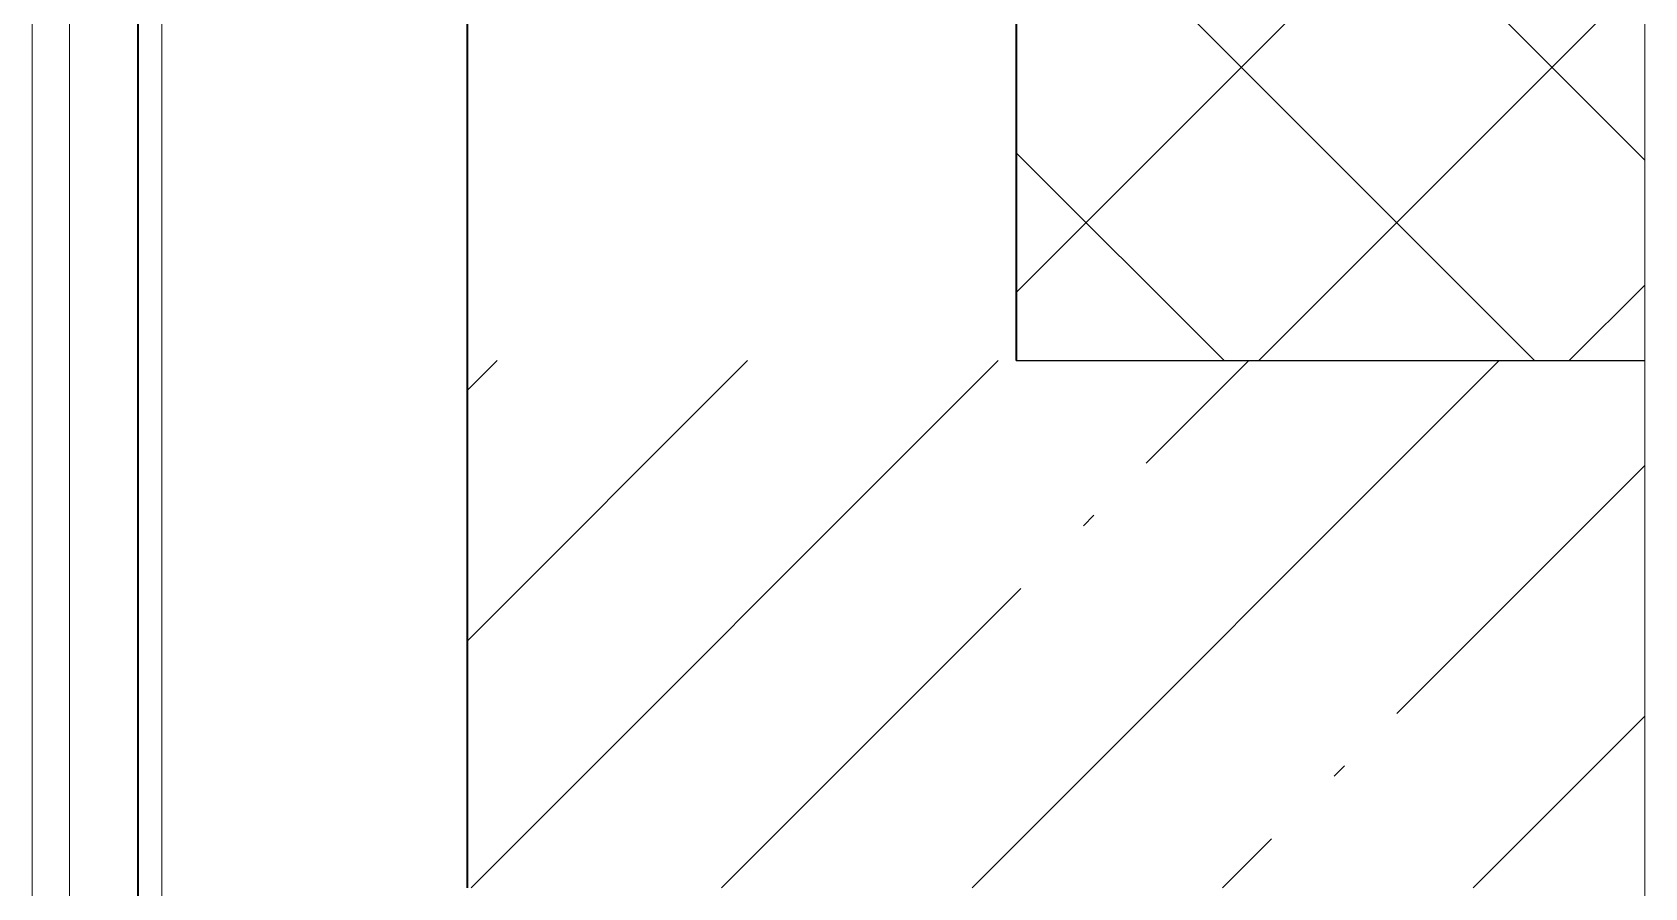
# Model space of a CAD drawing. Header units: millimetres. Extents: x -2128 to 116635, y -18248 to 18481.
# Drawn here: x 114987 to 115721, y 12280 to 12670 of the extents above; entities that cross this region are included whole.
import ezdxf

# ---------------------------------------------------------------- set-up
doc = ezdxf.new("R2010")
doc.units = ezdxf.units.MM
for name, color, linetype, lineweight in [('A-DETL-GENF', 7, 'Continuous', 9), ('A-FLOR-1', 7, 'Continuous', 35), ('A-FLOR-PATT-1', 7, 'Continuous', 5), ('A-GLAZ-1', 7, 'Continuous', 5), ('A-GLAZ-CURT-1', 7, 'Continuous', 5), ('A-GLAZ-CWMG', 7, 'Continuous', 9), ('A-ROOF', 7, 'Continuous', 9), ('A-ROOF-1', 7, 'Continuous', 25), ('A-ROOF-PATT-1', 7, 'Continuous', 5), ('I-WALL-1', 7, 'Continuous', 35)]:
    doc.layers.add(name, color=color, linetype=linetype, lineweight=lineweight)

# ---------------------------------------------------------------- blocks, each defined once
blk = doc.blocks.new('Прямоугольный импост - Рядовой 50х195-39561558-АР2_Фасад в А-Г копия 1')
at = {"layer": 'A-GLAZ-CWMG'}
blk.add_line((10202, 11425), (10202, 13680), dxfattribs=at)
blk = doc.blocks.new('PNS_Панель прямоугольная - Нр_Стемалит - 42 мм-39561648-АР2_Фасад в А-Г копия 1')
at = {"layer": 'A-GLAZ-1'}
for p, q in [((10219, 13690), (10219, 11415)), ((10261, 11415), (10261, 13690))]:
    blk.add_line(p, q, dxfattribs=at)
blk = doc.blocks.new('DET_L_Линия разрыва - М100-35794277-АР2_Фасад в А-Г копия 1')
at = {"layer": 'A-DETL-GENF'}
blk.add_line((10936.13, 17334.21), (10936.13, 8070.02), dxfattribs=at)

msp = doc.modelspace()

# ---------------------------------------------------------------- hatches: boundary and pattern name
at = {"layer": 'A-FLOR-PATT-1'}
h = msp.add_hatch(dxfattribs=at)
h.set_pattern_fill('FP_88', color=256, style=0, pattern_type=2)
h.set_pattern_definition([(45, (108537.23, 4946), (-114.0493, 114.0493), []), (45, (108651.28, 4946), (-114.0493, 114.0493), [201.612, -40.322, 6.706, -33.617])])
h.paths.add_polyline_path([(115721.31, 12280), (115721.31, 12520), (115185.17, 12520), (115185.17, 12280), (115585.17, 12280)], flags=0)
at = {"layer": 'A-ROOF-PATT-1'}
h = msp.add_hatch(dxfattribs=at)
h.set_pattern_fill('FP_87', color=256, style=0, pattern_type=2)
h.set_pattern_definition([(45, (108537.23, 4946), (-70.7107, 70.7107), []), (135, (108537.23, 4946), (-70.7107, -70.7107), [])])
h.paths.add_polyline_path([(115721.31, 12520), (115721.31, 12680), (115435.17, 12680), (115435.17, 12520), (115585.17, 12520)], flags=0)

# ---------------------------------------------------------------- linework, layer by layer
at = {"layer": 'A-FLOR-1'}
msp.add_line((115185.17, 12520), (115185.17, 12280), dxfattribs=at)
at = {"layer": 'A-ROOF'}
msp.add_line((115435.17, 12720), (115435.17, 12520), dxfattribs=at)
at = {"layer": 'A-ROOF-1'}
msp.add_line((115435.17, 12520), (115721.31, 12520), dxfattribs=at)
at = {"layer": 'I-WALL-1'}
for p, q in [((115035.17, 13780), (115035.17, 11400)), ((115185.17, 13780), (115185.17, 12520)), ((115435.17, 13780), (115435.17, 12520))]:
    msp.add_line(p, q, dxfattribs=at)

# ---------------------------------------------------------------- block references
at = {"layer": 'A-DETL-GENF'}
msp.add_blockref('DET_L_Линия разрыва - М100-35794277-АР2_Фасад в А-Г копия 1', (104785.17, 0), dxfattribs=at)
at = {"layer": 'A-GLAZ-CURT-1'}
msp.add_blockref('PNS_Панель прямоугольная - Нр_Стемалит - 42 мм-39561648-АР2_Фасад в А-Г копия 1', (104785.17, 0), dxfattribs=at)
at = {"layer": 'A-GLAZ-CWMG'}
msp.add_blockref('Прямоугольный импост - Рядовой 50х195-39561558-АР2_Фасад в А-Г копия 1', (104785.17, 0), dxfattribs=at)

doc.saveas('drawing.dxf')
